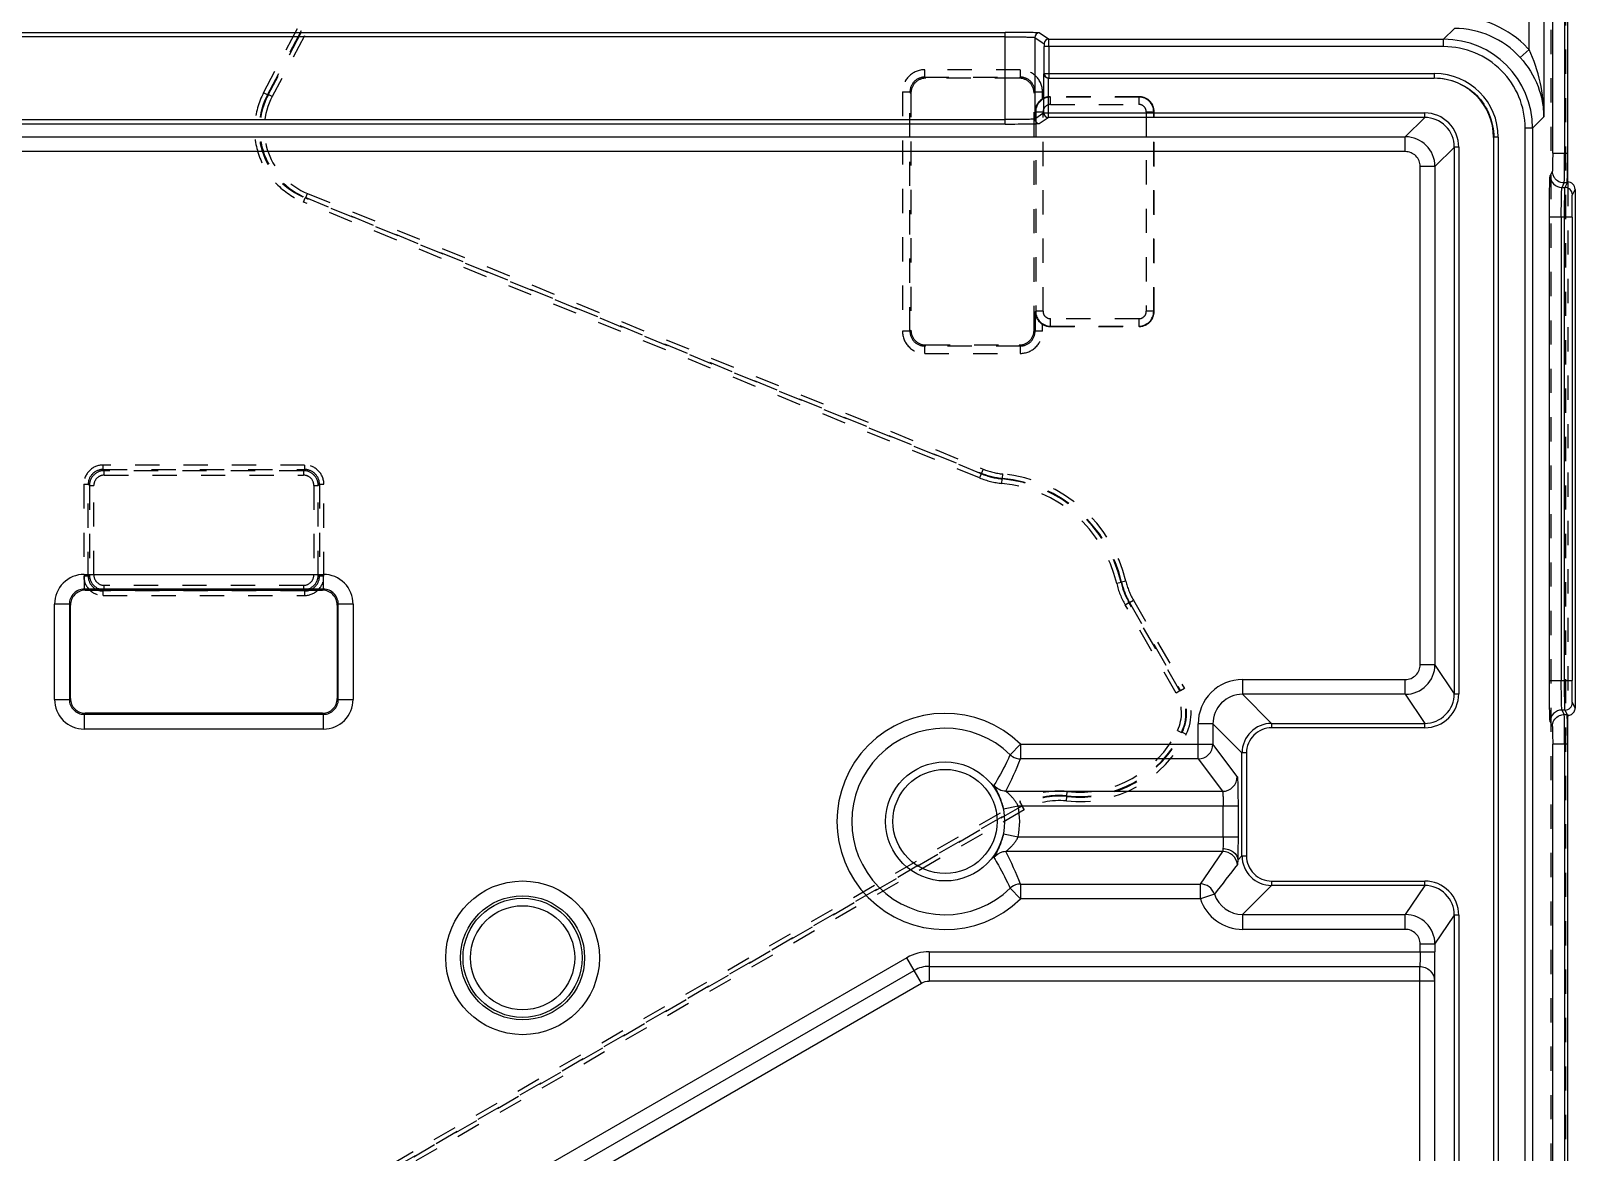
# Model space of a CAD drawing. Header units: millimetres. Extents: x -1265 to 1982, y -12197 to 1934.
# Drawn here: x 1095.9 to 1200, y 132.4 to 208.1 of the extents above; entities that cross this region are included whole.
import ezdxf

# ---------------------------------------------------------------- set-up
doc = ezdxf.new("R2010")
doc.units = ezdxf.units.MM
doc.header["$LTSCALE"] = 16.335
doc.linetypes.add('HIDDEN', pattern=[0.2, 0.1, -0.1])
doc.layers.get('0').update_dxf_attribs({"linetype": 'CONTINUOUS'})
doc.layers.add('DEFAULT_2', color=8, linetype='HIDDEN')

msp = doc.modelspace()

# ---------------------------------------------------------------- linework, layer by layer
at = {"color": 7, "linetype": 'Continuous'}
for p, q in [((1199.518, 197.87), (1199.518, 276.873)), ((1198.504, 199.802), (1198.504, 275.85)), ((1199.304, 275.85), (1199.304, 199.802)), ((1196.907, 206.804), (1196.907, 218.709)), ((1197.906, 218.709), (1197.906, 202.26)), ((951.466, 207.963), (1161.57, 207.963)), ((1161.569, 207.663), (951.466, 207.663)), ((1161.569, 201.778), (1161.569, 207.963)), ((1163.569, 207.623), (1163.569, 202.117)), ((1163.569, 207.623), (1164.204, 207.2)), ((1164.504, 207.5), (1163.869, 207.923)), ((1164.504, 207.5), (1191.148, 207.5)), ((1191.877, 208.228), (1191.148, 207.5)), ((1191.148, 207), (1191.148, 207.5)), ((1191.148, 207), (1164.209, 207)), ((1164.209, 205.186), (1164.209, 207)), ((1164.509, 207), (1164.509, 204.886)), ((1196.315, 206.266), (1196.907, 206.804)), ((1164.178, 205.165), (1164.209, 205.186)), ((1164.178, 202.523), (1164.178, 205.165)), ((1164.209, 205.186), (1190.534, 205.186)), ((1164.478, 204.87), (1190.518, 204.87)), ((1164.478, 204.87), (1164.478, 202.223)), ((1164.485, 204.87), (1164.509, 204.886)), ((1190.518, 204.87), (1190.534, 204.886)), ((1190.534, 204.886), (1190.534, 205.186)), ((1164.178, 202.523), (1163.569, 202.117)), ((1163.869, 201.817), (1164.478, 202.223)), ((1164.178, 202.523), (1189.871, 202.523)), ((1189.871, 202.223), (1164.478, 202.223)), ((1189.871, 202.223), (1188.565, 200.917)), ((1189.871, 202.223), (1189.871, 202.523)), ((1197.147, 201.501), (1197.906, 202.26)), ((951.466, 202.078), (1161.569, 202.078)), ((1161.57, 201.778), (951.466, 201.778)), ((1197.147, 201.501), (1196.647, 201.501)), ((1196.647, -113.76), (1196.647, 201.501)), ((1197.147, 201.501), (1197.147, -113.76)), ((959.622, 200.917), (1188.565, 200.917)), ((1188.565, 199.917), (1188.565, 200.917)), ((1190.565, 198.917), (1191.871, 200.223)), ((1192.171, 200.223), (1191.871, 200.223)), ((1191.871, 163.341), (1191.871, 200.223)), ((1192.171, 200.223), (1192.171, 163.341)), ((1194.518, 200.871), (1194.518, -113.13)), ((1194.833, 200.887), (1194.533, 200.887)), ((1194.833, 200.887), (1194.833, -113.146)), ((1188.565, 199.917), (958.623, 199.917)), ((1198.504, 199.802), (1199.518, 199.802)), ((1190.565, 198.917), (1189.565, 198.917)), ((1189.565, 165.3), (1189.565, 198.917)), ((1190.565, 198.917), (1190.565, 165.3)), ((1198.484, 198.602), (1198.333, 198.301)), ((1199.133, 197.501), (1199.284, 197.803)), ((1199.133, 197.501), (1199.333, 197.501)), ((1199.484, 197.803), (1199.284, 197.803)), ((1199.484, 197.803), (1199.333, 197.501)), ((1199.833, 197.001), (1200.018, 197.37)), ((1200.018, 197.37), (1200.018, 162.37)), ((1198.286, 164.238), (1198.286, 195.503)), ((1199.808, 195.502), (1198.286, 195.502)), ((1199.086, 195.502), (1199.086, 164.238)), ((1199.308, 164.238), (1199.308, 195.502)), ((1199.808, 195.502), (1199.808, 164.238)), ((1099.446, 171.391), (1115.589, 171.391)), ((1099.446, 171.391), (1099.446, 170.391)), ((1115.589, 170.391), (1115.589, 171.391)), ((1115.589, 170.391), (1099.446, 170.391)), ((1099.446, 170.391), (1099.517, 170.32)), ((1099.517, 170.32), (1115.518, 170.32)), ((1115.518, 170.32), (1115.589, 170.391)), ((1098.447, 169.392), (1097.447, 169.392)), ((1097.447, 162.949), (1097.447, 169.392)), ((1098.447, 169.392), (1098.447, 162.949)), ((1098.447, 169.392), (1098.518, 169.321)), ((1098.518, 163.02), (1098.518, 169.321)), ((1116.518, 169.321), (1116.589, 169.392)), ((1116.518, 169.321), (1116.518, 163.02)), ((1117.588, 169.392), (1116.589, 169.392)), ((1116.589, 162.949), (1116.589, 169.392)), ((1117.588, 169.392), (1117.588, 162.949)), ((1189.565, 165.3), (1190.565, 165.3)), ((1191.871, 163.341), (1190.565, 165.3)), ((1177.587, 164.3), (1188.565, 164.3)), ((1177.587, 164.3), (1177.587, 163.3)), ((1188.565, 163.3), (1188.565, 164.3)), ((1198.286, 164.238), (1199.808, 164.238)), ((1097.447, 162.949), (1098.447, 162.949)), ((1098.447, 162.949), (1098.518, 163.02)), ((1116.589, 162.949), (1116.518, 163.02)), ((1116.589, 162.949), (1117.588, 162.949)), ((1188.565, 163.3), (1177.587, 163.3)), ((1179.547, 161.341), (1177.587, 163.3)), ((1188.565, 163.3), (1189.871, 161.341)), ((1191.871, 163.341), (1192.171, 163.341)), ((1200.018, 162.37), (1199.833, 162.739)), ((1099.446, 161.949), (1099.517, 162.02)), ((1099.446, 161.949), (1115.589, 161.949)), ((1099.446, 161.949), (1099.446, 160.95)), ((1115.518, 162.02), (1099.517, 162.02)), ((1115.589, 161.949), (1115.518, 162.02)), ((1115.589, 160.95), (1115.589, 161.949)), ((1199.333, 162.239), (1199.133, 162.239)), ((1199.284, 161.938), (1199.133, 162.239)), ((1199.284, 161.938), (1199.484, 161.938)), ((1199.333, 162.239), (1199.484, 161.938)), ((1199.518, -68.13), (1199.518, 161.87)), ((1115.589, 160.95), (1099.446, 160.95)), ((1175.588, 161.301), (1174.588, 161.301)), ((1174.588, 158.943), (1174.588, 161.301)), ((1175.588, 161.301), (1175.588, 159.942)), ((1175.588, 161.301), (1177.547, 159.341)), ((1179.547, 161.341), (1189.871, 161.341)), ((1179.547, 161.341), (1179.547, 161.041)), ((1189.871, 161.041), (1179.547, 161.041)), ((1189.871, 161.041), (1189.871, 161.341)), ((1198.333, 161.44), (1198.484, 161.138)), ((1161.909, 159.226), (1162.607, 159.942)), ((1162.607, 159.942), (1175.588, 159.942)), ((1162.607, 159.942), (1162.607, 158.943)), ((1177.229, 157.754), (1175.588, 159.942)), ((1199.518, 159.939), (1198.504, 159.939)), ((1198.504, -66.198), (1198.504, 159.939)), ((1199.304, 159.939), (1199.304, -66.198)), ((1174.588, 158.943), (1162.606, 158.943)), ((1174.588, 158.943), (1176.229, 156.754)), ((1177.847, 159.341), (1177.547, 159.341)), ((1177.547, 152.399), (1177.547, 159.341)), ((1177.847, 159.341), (1177.847, 152.399)), ((1161.622, 156.754), (1176.229, 156.754)), ((1162.446, 155.755), (1161.468, 155.549)), ((1177.279, 155.755), (1162.446, 155.755)), ((1176.28, 153.686), (1176.28, 155.755)), ((1177.279, 155.755), (1177.279, 153.686)), ((1161.468, 153.891), (1162.446, 153.686)), ((1162.446, 153.686), (1177.279, 153.686)), ((1176.255, 152.687), (1161.622, 152.687)), ((1174.739, 150.498), (1176.255, 152.687)), ((1177.547, 152.399), (1177.259, 152.111)), ((1177.547, 152.399), (1177.847, 152.399)), ((1162.607, 149.499), (1161.909, 150.215)), ((1162.606, 150.498), (1174.739, 150.498)), ((1162.607, 150.498), (1162.607, 149.499)), ((1174.739, 149.499), (1174.739, 150.498)), ((1177.587, 148.44), (1179.547, 150.4)), ((1179.547, 150.7), (1189.871, 150.7)), ((1179.547, 150.7), (1179.547, 150.4)), ((1189.871, 150.4), (1179.547, 150.4)), ((1189.871, 150.4), (1188.565, 148.44)), ((1189.871, 150.4), (1189.871, 150.7)), ((1174.739, 149.499), (1162.607, 149.499)), ((1175.688, 149.812), (1174.739, 149.499)), ((1177.587, 148.44), (1188.565, 148.44)), ((1177.587, 148.44), (1177.587, 147.441)), ((1188.565, 147.441), (1188.565, 148.44)), ((1190.565, 146.441), (1191.871, 148.4)), ((1192.171, 148.4), (1191.871, 148.4)), ((1191.871, 89.341), (1191.871, 148.4)), ((1192.171, 148.4), (1192.171, 89.341)), ((1188.565, 147.441), (1177.587, 147.441)), ((1156.447, 145.93), (1190.565, 145.93)), ((1156.447, 145.93), (1156.447, 143.953)), ((1190.565, 146.441), (1189.565, 146.441)), ((1189.565, 145.93), (1189.565, 146.441)), ((1190.565, 146.441), (1190.565, 145.93)), ((1154.948, 145.529), (1122.509, 126.8)), ((1155.936, 143.816), (1154.948, 145.529)), ((1156.447, 144.942), (1189.535, 144.942)), ((1189.535, 113.536), (1189.535, 144.942)), ((1123.004, 125.944), (1155.442, 144.672)), ((1123.498, 125.088), (1155.936, 143.816)), ((1190.535, 143.953), (1156.447, 143.953)), ((1190.535, 143.953), (1190.535, 114.535))]:
    msp.add_line(p, q, dxfattribs=at)
for centre, radius in [((1157.518, 154.72), 4.017), ((1157.518, 154.72), 3.517), ((1129.018, 145.52), 5.186), ((1129.018, 145.52), 4.186), ((1129.018, 145.52), 4.017), ((1129.018, 145.52), 3.517)]:
    msp.add_circle(centre, radius, dxfattribs=at)
for centre, radius, start, end in [((1191.877, 202.23), 6.798, 43.20728, 90.00723), ((1161.588, 86.637), 121.325, 89.59673, 90.00885), ((1161.993, 136.776), 71.185, 89.04898, 89.63833), ((1163.869, 207.623), 0.3, 90.03704, 179.97387), ((1164.504, 207.2), 0.3, 90.03704, 179.97385), ((1191.148, 201.501), 5.999, 0.00197, 89.99803), ((1191.877, 202.229), 5.999, 42.28541, 90.00532), ((1191.149, 201.501), 5.499, 359.99448, 90.00551), ((1191.938, 202.285), 6.716, 42.28422, 43.22111), ((1164.509, 205.186), 0.3, 180.00126, 269.98783), ((1190.534, 200.887), 4.299, 0.00032, 89.99968), ((1163.869, 202.117), 0.3, 180.02613, 269.96296), ((1164.478, 202.523), 0.3, 180.00838, 269.98071), ((1189.871, 200.224), 2.3, 359.99614, 90.00386), ((1189.871, 200.224), 1.999, 359.99269, 90.00731), ((1161.573, 327.668), 125.89, 269.99862, 270.39579), ((1188.565, 198.917), 2, 0.00872, 89.99128), ((1188.565, 198.917), 1, 359.99638, 90.00362), ((1095.177, 199.441), 104.126, 359.43416, 359.78639), ((1023.065, 199.786), 176.239, 359.7616, 0.00517), ((1199.133, 198.301), 0.8, 180.05521, 269.97098), ((1199.333, 197.001), 0.5, 0.03527, 90.00007), ((1199.518, 197.371), 0.5, 359.96228, 90.02966), ((1099.446, 169.392), 1.998, 89.98462, 180.01538), ((1115.59, 169.392), 1.998, 359.98462, 90.01538), ((1099.444, 169.394), 0.997, 89.88699, 180.11301), ((1099.517, 169.321), 0.999, 89.97172, 180.02828), ((1115.519, 169.321), 0.999, 359.97172, 90.02829), ((1115.591, 169.394), 0.997, 359.88699, 90.11301), ((1188.565, 165.3), 2, 270.01308, 359.98692), ((1188.565, 165.3), 1, 270.00003, 0.01088), ((1177.587, 161.301), 2.999, 89.98948, 180.01052), ((1099.446, 162.948), 1.998, 179.98462, 270.01538), ((1099.444, 162.947), 0.997, 179.88699, 270.11301), ((1099.517, 163.019), 0.999, 179.97172, 270.02829), ((1115.519, 163.019), 0.999, 269.97172, 0.02829), ((1115.59, 162.948), 1.998, 269.98462, 0.01538), ((1115.591, 162.947), 0.997, 269.88699, 0.11301), ((1177.586, 161.302), 1.998, 89.96413, 180.03587), ((1189.871, 163.34), 2.299, 270.0029, 0.01676), ((1189.871, 163.34), 1.999, 269.99612, 0.01806), ((1199.333, 162.739), 0.5, 269.99991, 359.96475), ((1157.518, 154.72), 7.291, 45.73556, 314.26444), ((1199.133, 161.439), 0.8, 90.02902, 179.94479), ((1157.518, 154.72), 6.292, 45.74283, 314.25516), ((1179.547, 159.341), 1.999, 90.00039, 179.99961), ((1179.546, 159.342), 1.699, 89.98821, 180.01179), ((1081.309, 160.206), 117.994, 0.23431, 0.54514), ((1016.542, 159.942), 182.762, 359.99918, 0.23405), ((1174.587, 159.943), 1, 270.03802, 359.94671), ((1134.486, 170.271), 30.317, 333.52163, 338.05768), ((1176.228, 157.755), 1.001, 270.05552, 359.92921), ((1157.518, 154.72), 5.036, 348.14693, 11.85307), ((1135.056, 139.426), 29.692, 21.89441, 26.52598), ((1176.254, 151.686), 1.001, 7.59841, 89.94556), ((1179.547, 152.399), 1.999, 180.00036, 269.99964), ((1179.546, 152.399), 1.699, 179.98821, 270.01179), ((1297.062, 57.185), 152.68, 141.69738, 142.65048), ((1174.732, 149.498), 1.003, 18.20322, 89.59001), ((1189.871, 148.4), 2.299, 359.98414, 89.99624), ((1189.871, 148.401), 1.999, 359.98194, 90.00388), ((1177.587, 150.439), 2.999, 198.27663, 270.01122), ((1177.586, 150.438), 1.998, 198.25961, 270.03634), ((1188.565, 146.44), 2, 0.01308, 89.98692), ((1188.565, 146.441), 1, 359.98912, 89.99997), ((1156.447, 142.932), 2.999, 90.00264, 119.99736)]:
    msp.add_arc(centre, radius, start, end, dxfattribs=at)
msp.add_ellipse((1190.517, 200.87), major_axis=(2.829, 2.829), ratio=0.9996955, start_param=-0.7852623, end_param=0.7852623, dxfattribs=at)
for points, knots in [([(1161.569, 207.663), (1161.697, 207.663), (1162.162, 207.662), (1162.628, 207.658), (1162.965, 207.651)], [0, 0, 0, 0, 0.2748211, 1, 1, 1, 1]), ([(1162.965, 207.651), (1163.047, 207.65), (1163.192, 207.646), (1163.36, 207.641), (1163.463, 207.635), (1163.515, 207.632), (1163.547, 207.628), (1163.565, 207.627), (1163.569, 207.623)], [0, 0, 0, 0, 0.4094467, 0.71903, 0.8333103, 0.9189656, 0.9748298, 1, 1, 1, 1]), ([(1163.869, 207.923), (1163.864, 207.927), (1163.844, 207.927), (1163.808, 207.932), (1163.749, 207.935), (1163.631, 207.941), (1163.437, 207.946), (1163.27, 207.95), (1163.174, 207.951)], [0, 0, 0, 0, 0.0244535, 0.0791294, 0.1636222, 0.2773252, 0.58841, 1, 1, 1, 1]), ([(1164.509, 207), (1164.509, 207.063), (1164.509, 207.18), (1164.508, 207.318), (1164.507, 207.407), (1164.507, 207.454), (1164.504, 207.482), (1164.506, 207.497), (1164.504, 207.5)], [0, 0, 0, 0, 0.3781758, 0.7010112, 0.8254163, 0.9186668, 0.9775719, 1, 1, 1, 1]), ([(1164.204, 207.2), (1164.205, 207.199), (1164.204, 207.192), (1164.207, 207.181), (1164.207, 207.161), (1164.208, 207.125), (1164.209, 207.071), (1164.209, 207.025), (1164.209, 207)], [0, 0, 0, 0, 0.0248083, 0.0878426, 0.1844441, 0.3097457, 0.626866, 1, 1, 1, 1]), ([(1196.315, 206.266), (1196.828, 205.702), (1197.62, 204.427), (1197.899, 202.959), (1197.906, 202.26)], [0, 0, 0, 0, 0.5217975, 1, 1, 1, 1]), ([(1197.906, 202.26), (1197.903, 203.042), (1197.745, 204.604), (1197.258, 206.109), (1196.907, 206.804)], [0, 0, 0, 0, 0.5010711, 1, 1, 1, 1]), ([(1164.485, 204.87), (1164.401, 204.87), (1164.24, 204.941), (1164.18, 205.097), (1164.178, 205.165)], [0, 0, 0, 0, 0.5543543, 1, 1, 1, 1]), ([(1190.534, 204.886), (1191.054, 204.886), (1192.103, 204.67), (1193.438, 203.791), (1194.318, 202.455), (1194.534, 201.407), (1194.533, 200.887)], [0, 0, 0, 0, 0.2501757, 0.4999999, 0.7498237, 1, 1, 1, 1]), ([(1162.965, 202.089), (1162.865, 202.087), (1162.4, 202.08), (1161.934, 202.078), (1161.569, 202.078)], [0, 0, 0, 0, 0.2155565, 1, 1, 1, 1]), ([(1163.569, 202.117), (1163.565, 202.114), (1163.547, 202.113), (1163.515, 202.108), (1163.463, 202.105), (1163.36, 202.1), (1163.192, 202.094), (1163.047, 202.091), (1162.965, 202.089)], [0, 0, 0, 0, 0.0251702, 0.0810344, 0.1666897, 0.28097, 0.5905534, 1, 1, 1, 1]), ([(1162.442, 201.781), (1162.572, 201.782), (1162.983, 201.786), (1163.393, 201.791), (1163.674, 201.802)], [0, 0, 0, 0, 0.3160778, 1, 1, 1, 1]), ([(1163.674, 201.802), (1163.701, 201.803), (1163.747, 201.805), (1163.807, 201.808), (1163.844, 201.813), (1163.864, 201.814), (1163.869, 201.817)], [0, 0, 0, 0, 0.4101353, 0.714867, 0.9119854, 1, 1, 1, 1]), ([(1198.504, 199.802), (1198.504, 199.652), (1198.503, 199.434), (1198.501, 199.156), (1198.499, 198.978), (1198.495, 198.832), (1198.494, 198.719), (1198.487, 198.648), (1198.488, 198.612), (1198.484, 198.602)], [0, 0, 0, 0, 0.3745727, 0.5448131, 0.6948716, 0.8187432, 0.91285, 0.9742304, 1, 1, 1, 1]), ([(1199.503, 198.412), (1199.506, 198.512), (1199.515, 198.975), (1199.518, 199.438), (1199.518, 199.801)], [0, 0, 0, 0, 0.2158451, 1, 1, 1, 1]), ([(1198.286, 195.503), (1198.286, 195.852), (1198.287, 196.361), (1198.293, 197.009), (1198.299, 197.424), (1198.306, 197.768), (1198.312, 198.005), (1198.319, 198.15), (1198.322, 198.223), (1198.328, 198.27), (1198.33, 198.294), (1198.333, 198.301)], [0, 0, 0, 0, 0.3747137, 0.5448589, 0.6948551, 0.8193161, 0.9138358, 0.9486241, 0.974696, 0.9918666, 1, 1, 1, 1]), ([(1198.527, 198.353), (1198.52, 198.374), (1198.496, 198.455), (1198.484, 198.54), (1198.484, 198.602)], [0, 0, 0, 0, 0.2600569, 1, 1, 1, 1]), ([(1199.284, 197.803), (1199.123, 197.803), (1198.87, 197.885), (1198.63, 198.119), (1198.553, 198.273), (1198.527, 198.353)], [0, 0, 0, 0, 0.4879438, 0.7449159, 1, 1, 1, 1]), ([(1199.284, 197.803), (1199.288, 197.819), (1199.286, 197.877), (1199.294, 197.997), (1199.295, 198.184), (1199.297, 198.329), (1199.298, 198.412)], [0, 0, 0, 0, 0.0824566, 0.2819355, 0.5918636, 1, 1, 1, 1]), ([(1199.467, 197.803), (1199.47, 197.807), (1199.473, 197.825), (1199.478, 197.858), (1199.482, 197.911), (1199.489, 198.014), (1199.496, 198.183), (1199.501, 198.329), (1199.503, 198.412)], [0, 0, 0, 0, 0.0272918, 0.0837698, 0.1692415, 0.2831652, 0.592582, 1, 1, 1, 1]), ([(1199.086, 195.502), (1199.086, 195.752), (1199.087, 196.115), (1199.093, 196.578), (1199.099, 196.874), (1199.105, 197.12), (1199.112, 197.288), (1199.119, 197.392), (1199.122, 197.444), (1199.127, 197.478), (1199.13, 197.497), (1199.133, 197.501)], [0, 0, 0, 0, 0.3744075, 0.5445777, 0.6945818, 0.8184219, 0.9125297, 0.9475141, 0.9739679, 0.9915466, 1, 1, 1, 1]), ([(1199.308, 195.502), (1199.308, 195.752), (1199.309, 196.115), (1199.312, 196.578), (1199.315, 196.875), (1199.32, 197.12), (1199.321, 197.308), (1199.33, 197.426), (1199.328, 197.485), (1199.333, 197.501)], [0, 0, 0, 0, 0.3747661, 0.5449376, 0.6949552, 0.81943, 0.913958, 0.9748114, 1, 1, 1, 1]), ([(1199.808, 195.502), (1199.808, 195.69), (1199.809, 195.962), (1199.812, 196.309), (1199.815, 196.532), (1199.819, 196.716), (1199.821, 196.857), (1199.83, 196.945), (1199.828, 196.99), (1199.833, 197.001)], [0, 0, 0, 0, 0.3747513, 0.5448928, 0.6948669, 0.8193193, 0.9138431, 0.9747214, 1, 1, 1, 1]), ([(1198.333, 161.44), (1198.33, 161.447), (1198.328, 161.471), (1198.322, 161.518), (1198.319, 161.591), (1198.312, 161.736), (1198.306, 161.973), (1198.299, 162.317), (1198.293, 162.732), (1198.287, 163.38), (1198.286, 163.888), (1198.286, 164.238)], [0, 0, 0, 0, 0.0081335, 0.0253041, 0.0513761, 0.0861643, 0.1806836, 0.3051439, 0.4551392, 0.6252845, 1, 1, 1, 1]), ([(1199.133, 162.239), (1199.13, 162.244), (1199.127, 162.262), (1199.122, 162.296), (1199.119, 162.349), (1199.112, 162.452), (1199.105, 162.621), (1199.099, 162.866), (1199.093, 163.162), (1199.087, 163.625), (1199.086, 163.989), (1199.086, 164.238)], [0, 0, 0, 0, 0.0084534, 0.0260322, 0.0524861, 0.0874705, 0.1815784, 0.3054181, 0.4554214, 0.6255909, 1, 1, 1, 1]), ([(1199.333, 162.239), (1199.328, 162.255), (1199.33, 162.314), (1199.321, 162.433), (1199.32, 162.62), (1199.315, 162.866), (1199.312, 163.162), (1199.309, 163.625), (1199.308, 163.988), (1199.308, 164.238)], [0, 0, 0, 0, 0.0251886, 0.086042, 0.1805699, 0.3050446, 0.4550621, 0.6252337, 1, 1, 1, 1]), ([(1199.833, 162.739), (1199.828, 162.75), (1199.83, 162.796), (1199.821, 162.884), (1199.819, 163.025), (1199.815, 163.209), (1199.812, 163.431), (1199.809, 163.778), (1199.808, 164.051), (1199.808, 164.238)], [0, 0, 0, 0, 0.0252786, 0.0861569, 0.1806807, 0.305133, 0.4551072, 0.6252486, 1, 1, 1, 1]), ([(1198.484, 161.138), (1198.484, 161.271), (1198.557, 161.545), (1198.755, 161.753), (1198.875, 161.823)], [0, 0, 0, 0, 0.4880466, 1, 1, 1, 1]), ([(1198.875, 161.823), (1198.907, 161.842), (1199.035, 161.905), (1199.178, 161.938), (1199.284, 161.938)], [0, 0, 0, 0, 0.2615852, 1, 1, 1, 1]), ([(1199.287, 161.895), (1199.287, 161.901), (1199.286, 161.915), (1199.286, 161.929), (1199.284, 161.938)], [0, 0, 0, 0, 0.3818769, 1, 1, 1, 1]), ([(1199.298, 161.328), (1199.297, 161.394), (1199.295, 161.583), (1199.293, 161.772), (1199.287, 161.895)], [0, 0, 0, 0, 0.347953, 1, 1, 1, 1]), ([(1199.475, 161.901), (1199.475, 161.906), (1199.473, 161.918), (1199.472, 161.932), (1199.467, 161.938)], [0, 0, 0, 0, 0.3739504, 1, 1, 1, 1]), ([(1199.503, 161.328), (1199.5, 161.451), (1199.493, 161.641), (1199.484, 161.833), (1199.475, 161.901)], [0, 0, 0, 0, 0.6397879, 1, 1, 1, 1]), ([(1198.484, 161.138), (1198.488, 161.129), (1198.486, 161.092), (1198.491, 161.057), (1198.492, 161.033)], [0, 0, 0, 0, 0.2955051, 1, 1, 1, 1]), ([(1198.492, 161.033), (1198.494, 160.972), (1198.503, 160.607), (1198.504, 160.242), (1198.504, 159.939)], [0, 0, 0, 0, 0.1675119, 1, 1, 1, 1]), ([(1199.518, 159.939), (1199.518, 160.066), (1199.516, 160.529), (1199.511, 160.992), (1199.503, 161.328)], [0, 0, 0, 0, 0.2741546, 1, 1, 1, 1]), ([(1161.909, 159.226), (1161.828, 159.051), (1161.493, 158.347), (1161.123, 157.659), (1160.818, 157.159)], [0, 0, 0, 0, 0.2484822, 1, 1, 1, 1]), ([(1161.909, 159.226), (1161.954, 159.182), (1162.155, 159.025), (1162.415, 158.943), (1162.607, 158.943)], [0, 0, 0, 0, 0.2470901, 1, 1, 1, 1]), ([(1177.229, 157.754), (1177.232, 157.749), (1177.235, 157.731), (1177.24, 157.698), (1177.244, 157.646), (1177.251, 157.542), (1177.258, 157.373), (1177.265, 157.127), (1177.271, 156.831), (1177.278, 156.368), (1177.279, 156.005), (1177.279, 155.755)], [0, 0, 0, 0, 0.0083349, 0.0255848, 0.0516922, 0.0864929, 0.1810018, 0.3054233, 0.4553586, 0.6254326, 1, 1, 1, 1]), ([(1161.468, 155.549), (1161.444, 155.665), (1161.388, 155.887), (1161.284, 156.198), (1161.171, 156.471), (1161.061, 156.7), (1160.963, 156.883), (1160.893, 157.006), (1160.851, 157.08), (1160.831, 157.118), (1160.821, 157.141), (1160.816, 157.156), (1160.818, 157.159)], [0, 0, 0, 0, 0.2027588, 0.3933103, 0.5640182, 0.7107053, 0.830502, 0.9205458, 0.9534552, 0.9777184, 0.9930844, 1, 1, 1, 1]), ([(1162.446, 155.755), (1162.417, 155.823), (1162.349, 155.956), (1162.225, 156.14), (1162.09, 156.307), (1161.955, 156.451), (1161.829, 156.569), (1161.735, 156.651), (1161.677, 156.7), (1161.645, 156.727), (1161.632, 156.74), (1161.619, 156.752), (1161.621, 156.754)], [0, 0, 0, 0, 0.1709537, 0.3418967, 0.5075345, 0.6613882, 0.7961342, 0.9033935, 0.9439231, 0.9741991, 0.9931134, 1, 1, 1, 1]), ([(1176.229, 156.754), (1176.237, 156.749), (1176.24, 156.715), (1176.251, 156.658), (1176.258, 156.563), (1176.266, 156.441), (1176.272, 156.293), (1176.278, 156.061), (1176.28, 155.88), (1176.28, 155.755)], [0, 0, 0, 0, 0.0273401, 0.0891717, 0.1833343, 0.3070225, 0.4567324, 0.6265138, 1, 1, 1, 1]), ([(1160.818, 152.282), (1160.816, 152.285), (1160.822, 152.3), (1160.831, 152.323), (1160.852, 152.361), (1160.893, 152.435), (1160.963, 152.557), (1161.06, 152.74), (1161.171, 152.968), (1161.284, 153.242), (1161.387, 153.554), (1161.444, 153.776), (1161.468, 153.891)], [0, 0, 0, 0, 0.0069899, 0.0224816, 0.0466471, 0.0793289, 0.1691391, 0.2888213, 0.4352116, 0.6057686, 0.7974586, 1, 1, 1, 1]), ([(1161.621, 152.687), (1161.619, 152.689), (1161.632, 152.701), (1161.645, 152.714), (1161.677, 152.741), (1161.735, 152.79), (1161.829, 152.871), (1161.955, 152.99), (1162.09, 153.134), (1162.225, 153.3), (1162.349, 153.484), (1162.417, 153.617), (1162.446, 153.686)], [0, 0, 0, 0, 0.0068866, 0.0258009, 0.0560769, 0.0966065, 0.2038658, 0.3386118, 0.4924655, 0.6581033, 0.8290463, 1, 1, 1, 1]), ([(1176.28, 153.686), (1176.28, 153.611), (1176.278, 153.349), (1176.272, 153.086), (1176.26, 152.899)], [0, 0, 0, 0, 0.2848132, 1, 1, 1, 1]), ([(1177.279, 153.686), (1177.279, 153.536), (1177.278, 153.011), (1177.272, 152.486), (1177.259, 152.111)], [0, 0, 0, 0, 0.2852736, 1, 1, 1, 1]), ([(1161.621, 152.687), (1161.549, 152.687), (1161.245, 152.646), (1160.956, 152.469), (1160.818, 152.281)], [0, 0, 0, 0, 0.2378358, 1, 1, 1, 1]), ([(1160.818, 152.281), (1160.92, 152.114), (1161.314, 151.441), (1161.664, 150.743), (1161.909, 150.214)], [0, 0, 0, 0, 0.2517631, 1, 1, 1, 1]), ([(1176.26, 152.899), (1176.258, 152.869), (1176.255, 152.819), (1176.258, 152.752), (1176.258, 152.714), (1176.26, 152.69), (1176.255, 152.687)], [0, 0, 0, 0, 0.415801, 0.7214915, 0.916011, 1, 1, 1, 1]), ([(1176.26, 152.899), (1176.384, 152.897), (1176.633, 152.851), (1177.051, 152.654), (1177.255, 152.32), (1177.259, 152.111)], [0, 0, 0, 0, 0.2703465, 0.5438154, 1, 1, 1, 1]), ([(1177.259, 152.111), (1177.257, 152.07), (1177.255, 152), (1177.255, 151.91), (1177.252, 151.855), (1177.251, 151.825), (1177.246, 151.818)], [0, 0, 0, 0, 0.4195682, 0.7212583, 0.9125701, 1, 1, 1, 1]), ([(1162.607, 150.498), (1162.543, 150.498), (1162.289, 150.47), (1162.046, 150.347), (1161.909, 150.215)], [0, 0, 0, 0, 0.2525463, 1, 1, 1, 1]), ([(1189.565, 145.93), (1189.565, 145.814), (1189.563, 145.597), (1189.559, 145.305), (1189.548, 145.092), (1189.544, 144.979), (1189.535, 144.942)], [0, 0, 0, 0, 0.3512545, 0.6589058, 0.8836811, 1, 1, 1, 1]), ([(1190.535, 143.953), (1190.544, 144.028), (1190.548, 144.253), (1190.559, 144.68), (1190.563, 145.264), (1190.565, 145.698), (1190.565, 145.93)], [0, 0, 0, 0, 0.1152373, 0.3407238, 0.6484122, 1, 1, 1, 1]), ([(1189.535, 144.942), (1189.661, 144.941), (1189.921, 144.884), (1190.364, 144.611), (1190.534, 144.205), (1190.535, 143.953)], [0, 0, 0, 0, 0.2458101, 0.5063043, 1, 1, 1, 1])]:
    msp.add_open_spline(points, degree=3, knots=knots, dxfattribs=at)
for points in [[(1199.518, 161.87), (1199.604, 161.87), (1199.693, 161.894), (1199.768, 161.937)], [(1199.768, 161.937), (1199.843, 161.98), (1199.908, 162.046), (1199.951, 162.12)], [(1199.951, 162.12), (1199.994, 162.195), (1200.018, 162.284), (1200.018, 162.37)], [(1161.622, 156.754), (1161.322, 156.754), (1160.996, 156.918), (1160.818, 157.159)], [(1156.447, 144.942), (1156.1, 144.942), (1155.742, 144.846), (1155.442, 144.672)], [(1155.936, 143.816), (1156.089, 143.904), (1156.271, 143.953), (1156.447, 143.953)]]:
    msp.add_open_spline(points, degree=3, dxfattribs=at)
at = {"layer": 'DEFAULT_2', "color": 8, "linetype": 'HIDDEN'}
for p, q in [((1198.386, 276.741), (1198.386, -115)), ((1199.386, -115), (1199.386, 276.741)), ((1111.548, 203.892), (1141.16, 260.055)), ((1111.813, 203.751), (1141.425, 259.915)), ((1141.46, 259.897), (1111.868, 203.771)), ((1141.725, 259.757), (1112.134, 203.632)), ((1162.589, 205.44), (1156.147, 205.44)), ((1156.147, 204.941), (1156.147, 205.44)), ((1162.589, 205.44), (1162.589, 204.941)), ((1156.147, 204.941), (1162.589, 204.941)), ((1156.217, 204.87), (1156.147, 204.941)), ((1162.518, 204.87), (1156.217, 204.87)), ((1162.518, 204.87), (1162.589, 204.941)), ((1111.813, 203.751), (1111.548, 203.891)), ((1111.868, 203.771), (1111.813, 203.751)), ((1112.133, 203.631), (1111.868, 203.771)), ((1154.648, 203.941), (1155.147, 203.941)), ((1154.648, 203.941), (1154.648, 187.799)), ((1155.147, 187.799), (1155.147, 203.941)), ((1155.218, 203.871), (1155.147, 203.941)), ((1155.218, 203.871), (1155.218, 187.87)), ((1163.518, 203.871), (1163.588, 203.941)), ((1163.518, 187.87), (1163.518, 203.871)), ((1163.588, 203.941), (1164.088, 203.941)), ((1164.088, 203.477), (1164.088, 203.941)), ((1170.618, 203.62), (1164.604, 203.62)), ((1164.604, 203.62), (1164.629, 203.595)), ((1170.593, 203.595), (1164.629, 203.595)), ((1164.629, 203.096), (1164.629, 203.595)), ((1170.618, 203.62), (1170.593, 203.595)), ((1170.593, 203.595), (1170.593, 203.096)), ((1163.63, 202.596), (1163.588, 202.638)), ((1163.63, 202.596), (1164.13, 202.596)), ((1163.63, 202.596), (1163.63, 189.145)), ((1164.13, 189.145), (1164.13, 202.596)), ((1164.629, 203.096), (1170.593, 203.096)), ((1171.093, 202.596), (1171.593, 202.596)), ((1171.093, 202.596), (1171.093, 189.145)), ((1171.618, 202.621), (1171.593, 202.596)), ((1171.593, 189.145), (1171.593, 202.596)), ((1171.618, 189.12), (1171.618, 202.621)), ((1114.4, 196.814), (1114.513, 197.092)), ((1114.514, 197.092), (1160.086, 178.494)), ((1199.518, 197.87), (1199.467, 197.803)), ((1199.518, 197.87), (1199.518, 161.87)), ((1114.232, 196.517), (1114.345, 196.794)), ((1159.85, 177.901), (1114.233, 196.516)), ((1114.4, 196.814), (1114.345, 196.794)), ((1159.96, 178.179), (1114.345, 196.794)), ((1114.4, 196.814), (1159.975, 178.216)), ((1163.588, 189.103), (1163.63, 189.145)), ((1163.588, 189.103), (1163.588, 187.799)), ((1164.13, 189.145), (1163.63, 189.145)), ((1170.593, 188.645), (1164.629, 188.645)), ((1164.629, 188.145), (1164.629, 188.645)), ((1170.593, 188.645), (1170.593, 188.145)), ((1171.593, 189.145), (1171.093, 189.145)), ((1171.618, 189.12), (1171.593, 189.145)), ((1155.147, 187.799), (1154.648, 187.799)), ((1155.218, 187.87), (1155.147, 187.799)), ((1163.518, 187.87), (1163.588, 187.799)), ((1164.088, 187.799), (1163.588, 187.799)), ((1164.088, 187.799), (1164.088, 188.264)), ((1164.604, 188.12), (1164.629, 188.145)), ((1164.604, 188.12), (1170.618, 188.12)), ((1164.629, 188.145), (1170.593, 188.145)), ((1170.618, 188.12), (1170.593, 188.145)), ((1156.217, 186.87), (1156.147, 186.8)), ((1162.589, 186.8), (1156.147, 186.8)), ((1156.147, 186.3), (1156.147, 186.8)), ((1156.217, 186.87), (1162.518, 186.87)), ((1162.518, 186.87), (1162.589, 186.8)), ((1162.589, 186.8), (1162.589, 186.3)), ((1156.147, 186.3), (1162.589, 186.3)), ((1100.718, 178.47), (1100.718, 178.769)), ((1114.317, 178.769), (1100.718, 178.769)), ((1100.718, 178.47), (1114.318, 178.47)), ((1100.799, 178.388), (1100.718, 178.47)), ((1100.799, 178.089), (1100.799, 178.388)), ((1114.237, 178.388), (1100.799, 178.388)), ((1114.318, 178.47), (1114.237, 178.388)), ((1114.237, 178.388), (1114.237, 178.089)), ((1114.318, 178.769), (1114.318, 178.47)), ((1160.086, 178.494), (1159.85, 177.901)), ((1161.386, 177.869), (1161.415, 178.167)), ((1099.419, 177.47), (1099.419, 171.271)), ((1099.419, 177.47), (1099.718, 177.47)), ((1099.718, 171.27), (1099.718, 177.47)), ((1099.718, 177.47), (1099.799, 177.389)), ((1099.799, 177.389), (1099.799, 171.351)), ((1099.799, 177.389), (1100.099, 177.389)), ((1100.099, 171.351), (1100.099, 177.389)), ((1100.799, 178.089), (1114.237, 178.089)), ((1114.936, 177.389), (1115.236, 177.389)), ((1114.936, 177.389), (1114.936, 171.351)), ((1115.236, 177.389), (1115.317, 177.47)), ((1115.236, 171.351), (1115.236, 177.389)), ((1115.317, 177.47), (1115.617, 177.47)), ((1115.317, 177.47), (1115.317, 171.27)), ((1115.617, 171.271), (1115.617, 177.47)), ((1161.35, 177.532), (1161.379, 177.83)), ((1161.379, 177.83), (1161.386, 177.869)), ((1099.718, 171.27), (1099.419, 171.27)), ((1099.799, 171.351), (1099.718, 171.27)), ((1100.099, 171.351), (1099.799, 171.351)), ((1115.236, 171.351), (1114.936, 171.351)), ((1115.317, 171.27), (1115.236, 171.351)), ((1115.617, 171.27), (1115.317, 171.27)), ((1169.387, 170.844), (1169.095, 170.776)), ((1169.424, 170.857), (1169.387, 170.844)), ((1169.716, 170.925), (1169.424, 170.857)), ((1100.718, 170.271), (1100.799, 170.352)), ((1114.318, 170.271), (1100.718, 170.271)), ((1100.718, 169.971), (1100.718, 170.271)), ((1100.718, 169.971), (1114.317, 169.971)), ((1114.237, 170.652), (1100.799, 170.652)), ((1100.799, 170.352), (1100.799, 170.652)), ((1100.799, 170.352), (1114.237, 170.352)), ((1114.237, 170.652), (1114.237, 170.352)), ((1114.237, 170.352), (1114.318, 170.271)), ((1114.318, 170.271), (1114.318, 169.971)), ((1169.664, 169.339), (1169.924, 169.489)), ((1173.105, 163.38), (1169.664, 169.339)), ((1169.961, 169.503), (1169.924, 169.489)), ((1173.364, 163.53), (1169.924, 169.489)), ((1169.961, 169.503), (1170.22, 169.653)), ((1169.961, 169.503), (1173.409, 163.531)), ((1170.22, 169.653), (1173.668, 163.681)), ((1173.668, 163.681), (1173.409, 163.531)), ((1173.364, 163.53), (1173.105, 163.38)), ((1173.409, 163.531), (1173.364, 163.53)), ((1199.467, 161.938), (1199.518, 161.87)), ((1173.197, 160.857), (1173.467, 160.726)), ((1173.517, 160.74), (1173.467, 160.726)), ((1173.517, 160.74), (1173.788, 160.611)), ((1165.702, 156.102), (1165.734, 156.4)), ((1165.731, 156.44), (1165.763, 156.738)), ((1165.734, 156.4), (1165.731, 156.44)), ((1108.904, 125.093), (1162.54, 156.059)), ((1109.053, 124.833), (1162.69, 155.8)), ((1162.698, 155.759), (1109.104, 124.817)), ((1162.848, 155.5), (1109.255, 124.558)), ((1162.54, 156.059), (1162.69, 155.8)), ((1162.698, 155.759), (1162.69, 155.8)), ((1162.698, 155.759), (1162.848, 155.5))]:
    msp.add_line(p, q, dxfattribs=at)
for centre, radius, start, end in [((1156.146, 203.942), 1.499, 89.98471, 180.01529), ((1162.589, 203.942), 1.499, 359.98471, 90.01529), ((1156.146, 203.942), 0.998, 89.93626, 180.06374), ((1156.217, 203.871), 0.999, 89.97172, 180.02828), ((1162.519, 203.871), 0.999, 359.97172, 90.02828), ((1162.59, 203.942), 0.998, 359.93626, 90.06374), ((1116.231, 201.42), 4.995, 152.17502, 247.82498), ((1116.288, 201.441), 4.996, 152.19379, 247.80621), ((1116.286, 201.44), 4.695, 152.17005, 247.82995), ((1164.63, 202.596), 1, 90.01719, 179.98281), ((1170.593, 202.596), 1, 0.01719, 89.98281), ((1170.619, 202.621), 0.999, 359.97172, 90.02829), ((1164.629, 202.596), 0.5, 89.98555, 180.01446), ((1170.593, 202.596), 0.5, 359.98555, 90.01446), ((1164.63, 189.145), 1, 180.01719, 269.98281), ((1164.629, 189.145), 0.5, 179.98555, 270.01446), ((1170.593, 189.145), 1, 270.01719, 359.98281), ((1170.593, 189.145), 0.5, 269.98555, 0.01446), ((1170.619, 189.119), 0.999, 269.97172, 0.02829), ((1156.146, 187.799), 1.499, 179.98471, 270.01529), ((1156.146, 187.798), 0.998, 179.93626, 270.06374), ((1156.217, 187.869), 0.999, 179.97171, 270.02828), ((1162.519, 187.869), 0.999, 269.97171, 0.02828), ((1162.589, 187.799), 1.499, 269.98471, 0.01529), ((1162.59, 187.798), 0.998, 269.93626, 0.06374), ((1100.718, 177.47), 1.299, 89.98169, 180.01831), ((1100.717, 177.471), 0.999, 89.95597, 180.04403), ((1100.799, 177.389), 0.999, 89.9976, 180.0024), ((1114.237, 177.389), 0.999, 359.9976, 90.0024), ((1114.318, 177.47), 1.299, 359.98167, 90.01833), ((1114.318, 177.471), 0.999, 359.95597, 90.04403), ((1161.857, 182.831), 5.023, 247.84417, 264.53331), ((1161.867, 182.87), 5.024, 247.84513, 264.50899), ((1161.86, 182.843), 4.697, 247.79995, 264.55414), ((1160.518, 168.76), 9.45, 13.24591, 84.55409), ((1100.799, 177.389), 0.699, 89.98555, 180.01446), ((1114.237, 177.389), 0.699, 359.98555, 90.01446), ((1161.855, 182.822), 5.315, 247.82836, 264.54913), ((1160.518, 168.76), 8.811, 13.22251, 84.57749), ((1160.518, 168.76), 9.111, 13.22251, 84.57749), ((1160.518, 168.76), 9.15, 13.24591, 84.55409), ((1100.718, 171.27), 1.299, 179.98169, 270.0183), ((1100.717, 171.27), 0.999, 179.95597, 270.04403), ((1100.799, 171.351), 0.999, 179.9976, 270.0024), ((1100.799, 171.351), 0.699, 179.98555, 270.01446), ((1114.237, 171.351), 0.999, 269.9976, 0.0024), ((1114.237, 171.351), 0.699, 269.98555, 0.01446), ((1114.318, 171.27), 1.299, 269.98167, 0.01833), ((1114.318, 171.27), 0.999, 269.95597, 0.04403), ((1174.276, 171.997), 5.023, 193.26669, 209.95583), ((1174.313, 172.012), 5.024, 193.29103, 209.95487), ((1174.288, 172.002), 4.697, 193.24586, 210.00005), ((1174.268, 171.994), 5.315, 193.25087, 209.97164), ((1170.813, 162.032), 3.297, 334.46033, 30.00648), ((1170.768, 162.03), 2.698, 334.21154, 30.00282), ((1170.768, 162.03), 2.998, 334.21032, 30.00398), ((1170.813, 162.032), 2.998, 334.46013, 30.00654), ((1166.564, 164.062), 8.006, 263.82214, 334.46659), ((1166.564, 164.062), 7.667, 263.76446, 334.21415), ((1166.564, 164.062), 7.706, 263.82227, 334.46667), ((1166.564, 164.062), 7.367, 263.7643, 334.21407), ((1165.188, 151.473), 5.296, 83.76274, 120.00194), ((1165.197, 151.432), 4.997, 83.82139, 120.00085), ((1165.197, 151.432), 4.697, 83.82189, 120.00069)]:
    msp.add_arc(centre, radius, start, end, dxfattribs=at)
for centre, major_axis, start_param, end_param in [((1164.606, 202.62), (0.708, -0.708), 2.3568035, 2.8994535), ((1164.606, 189.121), (0.708, 0.708), -2.8994535, -2.3568035)]:
    msp.add_ellipse(centre, major_axis=major_axis, ratio=0.9987828, start_param=start_param, end_param=end_param, dxfattribs=at)
for points, knots in [([(1111.548, 203.892), (1111.213, 203.242), (1110.787, 201.791), (1111.112, 199.557), (1112.3, 197.636), (1113.558, 196.799), (1114.233, 196.516)], [0, 0, 0, 0, 0.2500125, 0.5, 0.7499875, 1, 1, 1, 1]), ([(1164.088, 203.477), (1163.935, 203.384), (1163.686, 203.133), (1163.592, 202.795), (1163.588, 202.638)], [0, 0, 0, 0, 0.5318259, 1, 1, 1, 1]), ([(1163.588, 189.103), (1163.592, 188.946), (1163.686, 188.608), (1163.935, 188.356), (1164.088, 188.264)], [0, 0, 0, 0, 0.4682866, 1, 1, 1, 1]), ([(1165.731, 156.44), (1165.21, 156.497), (1164.143, 156.441), (1163.144, 156.062), (1162.69, 155.8)], [0, 0, 0, 0, 0.5000005, 1, 1, 1, 1])]:
    msp.add_open_spline(points, degree=3, knots=knots, dxfattribs=at)

doc.saveas('drawing.dxf')
